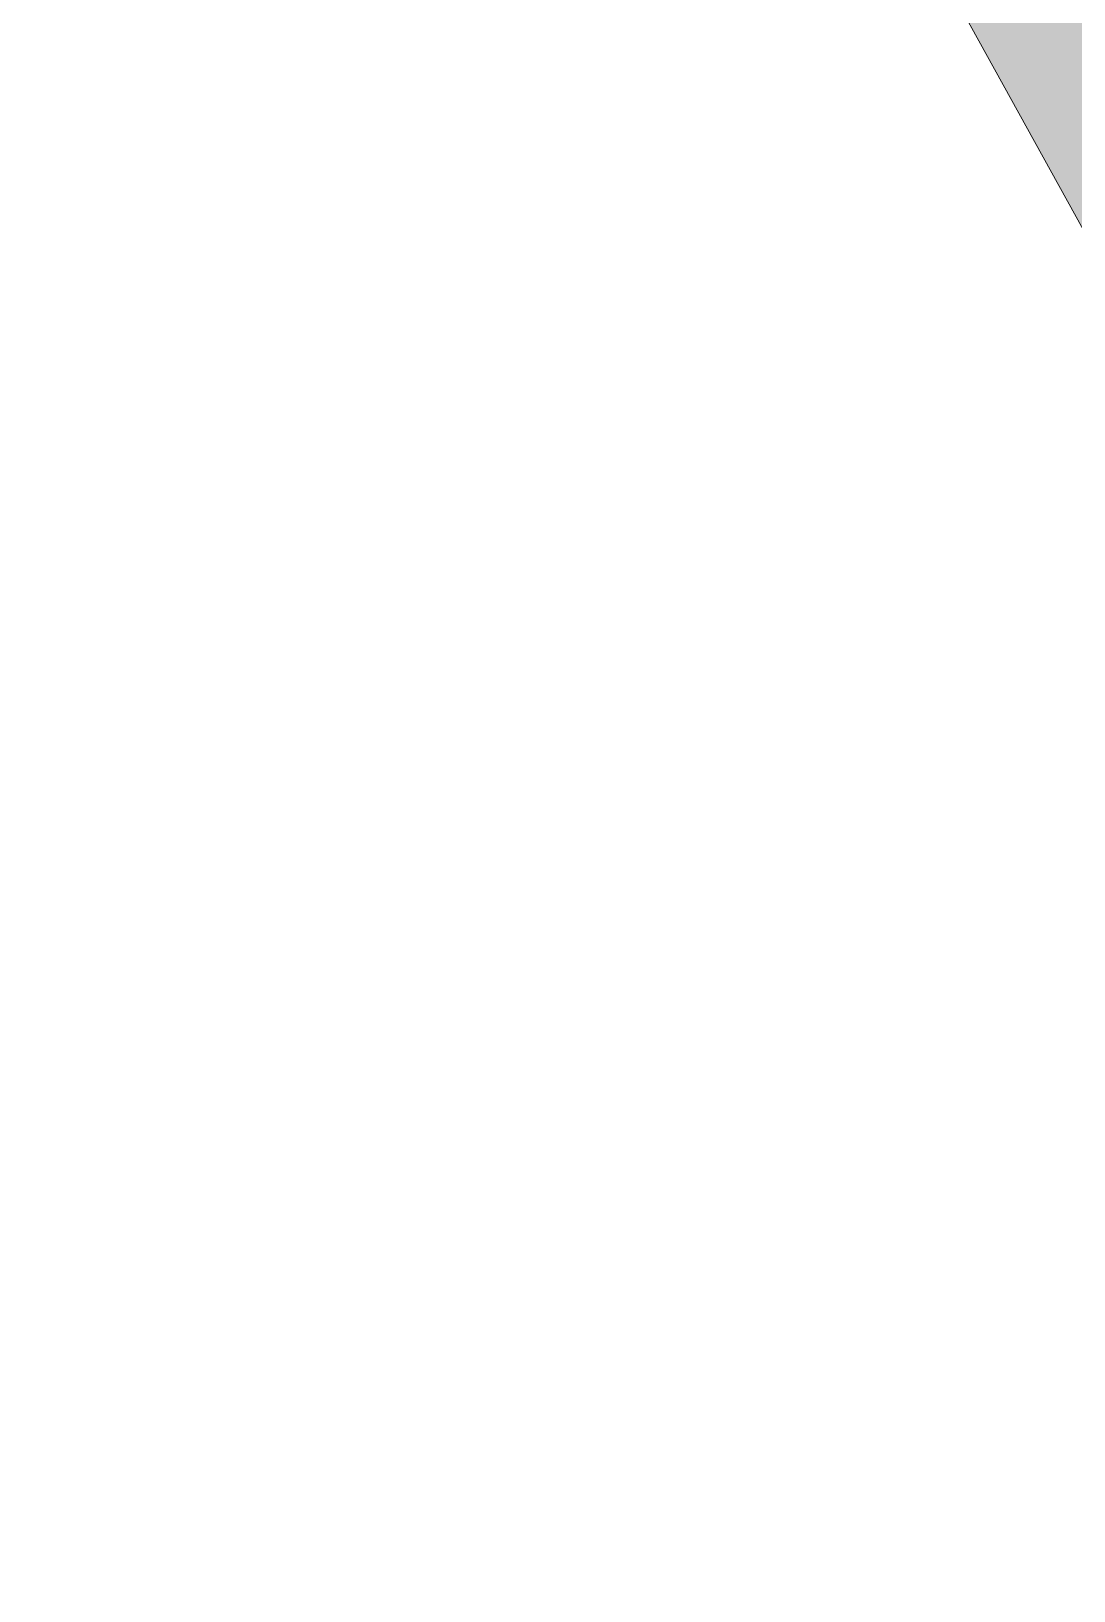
# Model space of a CAD drawing. Header units: millimetres. Extents: x 2232 to 85269, y -3593 to 5869.
# Drawn here: x 6008.8 to 6162.4, y 3735.4 to 3965 of the extents above; entities that cross this region are included whole.
import ezdxf

# ---------------------------------------------------------------- set-up
doc = ezdxf.new("R2010")
doc.units = ezdxf.units.MM
doc.layers.add('sıva iç', color=21, linetype='Continuous', lineweight=0)
doc.layers.add('ÖLÇÜ İÇ', color=7, linetype='Continuous', lineweight=9)

# ---------------------------------------------------------------- blocks, each defined once
blk = doc.blocks.new('TTRYRTY')
at = {"linetype": 'ByBlock', "ltscale": 50}
h = blk.add_hatch(dxfattribs=at)
h.set_pattern_fill('AR-CONC', color=252, scale=10, style=0)
h.set_pattern_definition([(50, (0, 0), (71.7260183, -6.2752135), [7.5, -82.5]), (355, (0, 0), (-13.8751334, 75.2192134), [6, -66]), (100.4514445, (5.98, -0.52), (57.8508847, 68.943999), [6.374019, -70.114211]), (46.1842, (0, 20), (106.724133, -16.551928), [11.25, -123.75]), (96.6356355, (8.89, 18.62), (93.4661946, 97.41186), [9.561034, -105.171376]), (351.184164, (0, 20), (93.4661945, 97.41186), [9, -99]), (21, (10, 15), (59.6907052, -40.261889), [7.5, -82.5]), (326, (10, 15), (24.331533, 72.5150045), [6, -66]), (71.451445, (14.974, 11.645), (84.0222377, 32.2531153), [6.374019, -70.114211]), (37.5, (0, 0), (1.21598553, 33.2893854), [0, -65.2, 0, -67, 0, -66.25]), (7.5, (0, 0), (26.3069537, 39.4411712), [0, -38.2, 0, -63.7, 0, -25.25]), (327.5, (-22.3, 0), (53.3822436, -2.2554872), [0, -25, 0, -78, 0, -103.5]), (317.5, (-32.3, 0), (58.318617, 10.0104982), [0, -32.5, 0, -51.8, 0, -73.5])])
h.paths.add_polyline_path([(1241684.91, -410783.05), (1241684.91, -410732.04), (1241660.57, -410732.04), (1241656.19, -410749.54), (1241631.19, -410749.54), (1241631.19, -410754.54), (1240121.19, -410754.54), (1240111.19, -410754.54), (1236801.19, -410754.54), (1236801.19, -410749.54), (1236776.19, -410749.54), (1236771.82, -410732.04), (1236749.62, -410732.04), (1236763.53, -410836.69), (1241679.63, -410836.69)])
h.paths.add_polyline_path([(1241721.65, -410409.54), (1241713.9, -410409.54), (1241581.19, -410409.54), (1241581.19, -410689.54), (1241583.19, -410689.54), (1241631.19, -410689.54), (1241671.19, -410689.54), (1241660.57, -410732.04), (1241684.91, -410732.04), (1241684.91, -410783.05)])
h.paths.add_polyline_path([(1236664.69, -410745.94), (1236918.14, -410745.94), (1236918.14, -410728.47), (1236664.69, -410728.47)], flags=9)
h.paths.add_polyline_path([(1241680.24, -410791.84), (1241784.16, -410791.84), (1241784.16, -410780.21), (1241680.24, -410780.21)], flags=9)
h.paths.add_polyline_path([(1241683.36, -410778.59), (1241781.53, -410778.59), (1241781.53, -410767.42), (1241683.36, -410767.42)], flags=9)
h.paths.add_polyline_path([(1236664.17, -410691.66), (1236897.68, -410691.66), (1236897.68, -410671.09), (1236664.17, -410671.09)], flags=9)
h.paths.add_polyline_path([(1236663.91, -410445.55), (1236880.95, -410445.55), (1236880.95, -410423.41), (1236663.91, -410423.41)], flags=9)
h.paths.add_polyline_path([(1236639.35, -410583.59), (1236934.28, -410583.59), (1236934.28, -410537.02), (1236639.35, -410537.02)], flags=9)
at = {"layer": 'sıva iç'}
blk.add_lwpolyline([(1236710.74, -410439.54), (1236763.53, -410836.69), (1241679.63, -410836.69), (1241721.65, -410409.54)], dxfattribs=at)
blk = doc.blocks.new('RRRR')
at = {"layer": 'sıva iç', "rotation": 298.9508757840127}
blk.add_blockref('TTRYRTY', (892692.82, 843877.26), dxfattribs=at)

msp = doc.modelspace()

# ---------------------------------------------------------------- block references
at = {"layer": 'ÖLÇÜ İÇ', "xscale": 0.25, "yscale": 0.25, "zscale": 0.25}
msp.add_blockref('RRRR', (-276957.06, 113516.85), dxfattribs=at)

doc.saveas('drawing.dxf')
